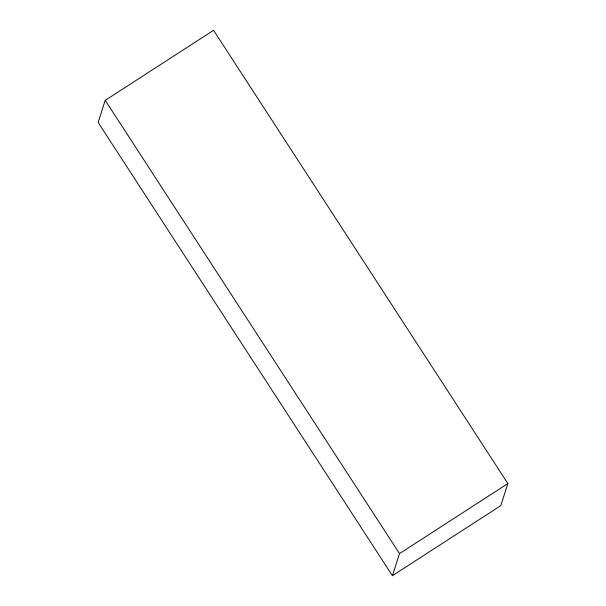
<?xml version="1.0" encoding="UTF-8"?>
<svg xmlns="http://www.w3.org/2000/svg" width="606" height="606" viewBox="0 0 606 606"><rect width="100%" height="100%" fill="white"/><g stroke="black" fill="none" stroke-linecap="round" stroke-linejoin="round"><path stroke-width="0.91" d="M105.224 100.346L98.134 122.442L392.423 575.7L500.776 505.654L507.866 483.558L213.577 30.3L105.224 100.346L399.513 553.604L392.423 575.7M399.513 553.604L507.866 483.558"/></g></svg>
